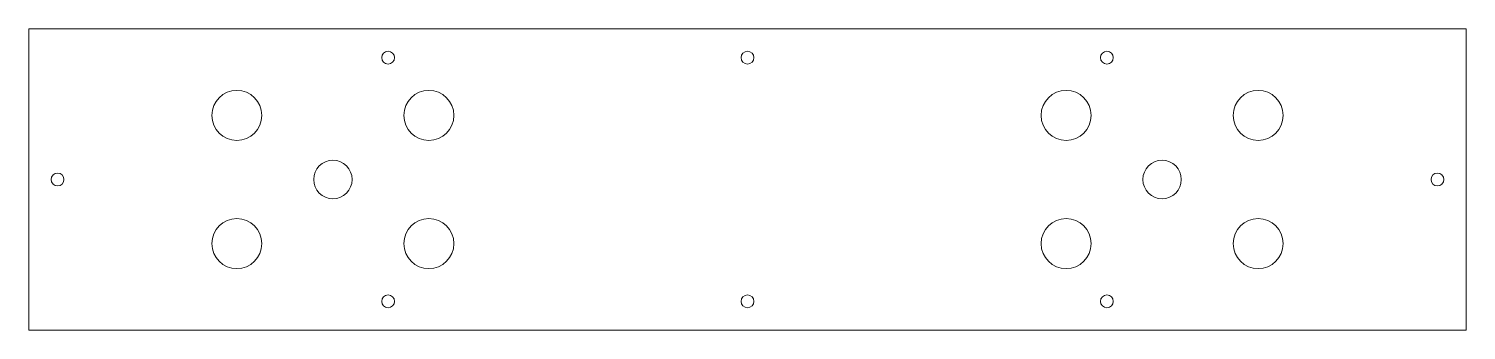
# Model space of a CAD drawing. Header units: millimetres. Extents: x -449 to 0, y 0 to 94.
import ezdxf

# ---------------------------------------------------------------- set-up
doc = ezdxf.new("R2010")
doc.units = ezdxf.units.MM

msp = doc.modelspace()

# ---------------------------------------------------------------- linework, layer by layer
at = {"color": 7, "linetype": 'Continuous', "lineweight": 15}
for p, q in [((-449, 94), (-449, 0)), ((0, 94), (-449, 94)), ((0, 0), (0, 94)), ((-449, 0), (0, 0))]:
    msp.add_line(p, q, dxfattribs=at)
for centre, radius in [((-336.75, 85), 2), ((-224.5, 85), 2), ((-112.25, 85), 2), ((-384, 67), 7.8), ((-324, 67), 7.8), ((-125, 67), 7.8), ((-65, 67), 7.8), ((-354, 47), 6), ((-95, 47), 6), ((-440, 47), 2), ((-9, 47), 2), ((-384, 27), 7.8), ((-324, 27), 7.8), ((-125, 27), 7.8), ((-65, 27), 7.8), ((-336.75, 9), 2), ((-224.5, 9), 2), ((-112.25, 9), 2)]:
    msp.add_circle(centre, radius, dxfattribs=at)

doc.saveas('drawing.dxf')
